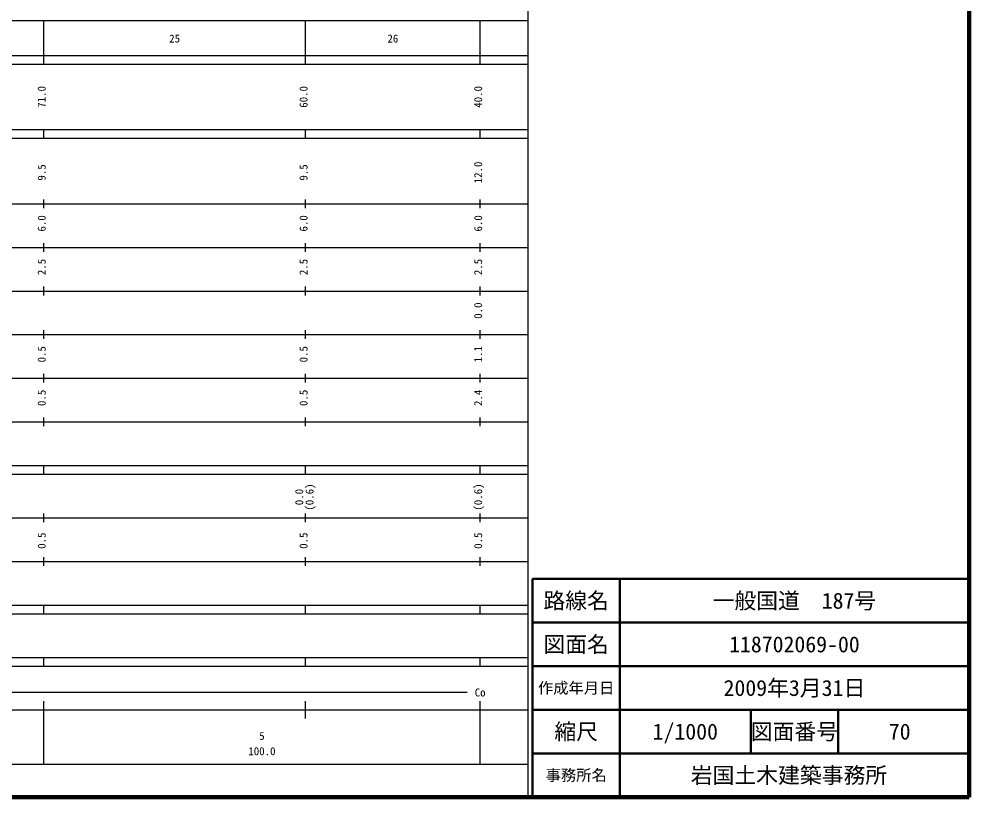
# Model space of a CAD drawing. Units: millimetres, scale not verified. Extents: x -17984 to 622016, y -204319 to 155681.
# Drawn here: x 404359 to 622016, y -204319 to -25962 of the extents above; entities that cross this region are included whole.
import ezdxf
from ezdxf.enums import TextEntityAlignment as Align

# ---------------------------------------------------------------- set-up
doc = ezdxf.new("R2010")
doc.units = ezdxf.units.MM
doc.header["$LTSCALE"] = 1000
for name, color, linetype, lineweight in [('M-TTL', 2, 'Continuous', 140), ('M-TTL-BAND', 7, 'Continuous', 25), ('M-TTL-FRAM', 2, 'Continuous', 50), ('M-TTL-LINE', 7, 'Continuous', 50)]:
    doc.layers.add(name, color=color, linetype=linetype, lineweight=lineweight)
doc.layers.add('M-TTL-TXT', color=7, linetype='Continuous')
doc.styles.add('ＭＳ ゴシック', font='')
doc.styles.get('ＭＳ ゴシック').set_extended_font_data('MS Gothic')

msp = doc.modelspace()

# ---------------------------------------------------------------- linework, layer by layer
at = {"layer": 'M-TTL'}
for p, q in [((622016, -204319), (622016, 155681)), ((-17984, -204319), (622016, -204319))]:
    msp.add_line(p, q, dxfattribs=at)
at = {"layer": 'M-TTL-BAND'}
for p, q in [((521016, -204319), (521016, 145681)), ((10016, -26319), (521016, -26319)), ((410016, -36319), (410016, -26319)), ((470016, -36319), (470016, -26319)), ((510016, -36319), (510016, -26319)), ((-17984, -34319), (521016, -34319)), ((-17984, -36319), (521016, -36319)), ((-17984, -51319), (521016, -51319)), ((410016, -53319), (410016, -51319)), ((470016, -53319), (470016, -51319)), ((510016, -53319), (510016, -51319)), ((-17984, -53319), (521016, -53319)), ((410016, -69319), (410016, -67319)), ((470016, -69319), (470016, -67319)), ((510016, -69319), (510016, -67319)), ((-17984, -68319), (521016, -68319)), ((-11984, -78319), (521016, -78319)), ((410016, -79319), (410016, -77319)), ((470016, -79319), (470016, -77319)), ((510016, -79319), (510016, -77319)), ((-5984, -88319), (521016, -88319)), ((410016, -89319), (410016, -87319)), ((470016, -89319), (470016, -87319)), ((510016, -89319), (510016, -87319)), ((410016, -99319), (410016, -97319)), ((470016, -99319), (470016, -97319)), ((510016, -99319), (510016, -97319)), ((-11984, -98319), (521016, -98319)), ((-5984, -108319), (521016, -108319)), ((410016, -109319), (410016, -107319)), ((470016, -109319), (470016, -107319)), ((510016, -109319), (510016, -107319)), ((410016, -119319), (410016, -117319)), ((470016, -119319), (470016, -117319)), ((510016, -119319), (510016, -117319)), ((-11984, -118319), (521016, -118319)), ((-17984, -128319), (521016, -128319)), ((410016, -130319), (410016, -128319)), ((470016, -130319), (470016, -128319)), ((510016, -130319), (510016, -128319)), ((-17984, -130319), (521016, -130319)), ((-8984, -140319), (521016, -140319)), ((410016, -141319), (410016, -139319)), ((470016, -141319), (470016, -139319)), ((510016, -141319), (510016, -139319)), ((410016, -151319), (410016, -149319)), ((470016, -151319), (470016, -149319)), ((510016, -151319), (510016, -149319)), ((-17984, -150319), (521016, -150319)), ((-17984, -160319), (521016, -160319)), ((410016, -162319), (410016, -160319)), ((470016, -162319), (470016, -160319)), ((510016, -162319), (510016, -160319)), ((-17984, -162319), (521016, -162319)), ((-17984, -172319), (521016, -172319)), ((410016, -174319), (410016, -172319)), ((470016, -174319), (470016, -172319)), ((510016, -174319), (510016, -172319)), ((-17984, -174319), (521016, -174319)), ((13016, -180319), (507016, -180319)), ((410016, -196819), (410016, -182319)), ((470016, -186319), (470016, -182319)), ((510016, -196819), (510016, -182319)), ((-17984, -184319), (521016, -184319)), ((10016, -196819), (521016, -196819))]:
    msp.add_line(p, q, dxfattribs=at)
at = {"layer": 'M-TTL-FRAM'}
for p, q in [((622016, -154319), (522016, -154319)), ((522016, -154319), (522016, -204319))]:
    msp.add_line(p, q, dxfattribs=at)
at = {"layer": 'M-TTL-LINE'}
for p, q in [((542016, -154319), (542016, -204319)), ((622016, -164319), (522016, -164319)), ((622016, -174319), (522016, -174319)), ((622016, -184319), (522016, -184319)), ((572016, -184319), (572016, -194319)), ((592016, -184319), (592016, -194319)), ((622016, -194319), (522016, -194319))]:
    msp.add_line(p, q, dxfattribs=at)

# ---------------------------------------------------------------- texts
at = {"layer": 'M-TTL-BAND', "style": 'ＭＳ ゴシック'}
for s, p in [('25', (440016, -31914)), ('26', (490016, -31914)), ('Co', (510016, -181819)), ('5', (460016, -191796)), ('100.0', (460016, -195286))]:
    msp.add_text(s, height=1833, dxfattribs=at).set_placement(p, align=Align.BOTTOM_CENTER)
for s, p in [('71.0', (411016, -43819)), ('60.0', (471016, -43819)), ('40.0', (511016, -43819)), ('9.5', (411016, -61145)), ('9.5', (471016, -61145)), ('12.0', (511016, -61145)), ('6.0', (411016, -72819)), ('6.0', (471016, -72819)), ('6.0', (511016, -72819)), ('2.5', (411016, -82819)), ('2.5', (471016, -82819)), ('2.5', (511016, -82819)), ('0.0', (511016, -92819)), ('0.5', (411016, -102819)), ('0.5', (471016, -102819)), ('1.1', (511016, -102819)), ('0.5', (411016, -112819)), ('0.5', (471016, -112819)), ('2.4', (511016, -112819)), ('0.0', (470016, -135555)), ('(0.6)', (472386, -135555)), ('(0.6)', (511016, -135555)), ('0.5', (411016, -145555)), ('0.5', (471016, -145555)), ('0.5', (511016, -145555))]:
    msp.add_text(s, height=1833, rotation=90, dxfattribs=at).set_placement(p, align=Align.BOTTOM_CENTER)
at = {"layer": 'M-TTL-TXT', "style": 'ＭＳ ゴシック'}
for s, height, p in [('路線名', 3666, (532016, -159319)), ('路線名', 3666, (532016, -159319)), ('一般国道\u3000187号', 3666, (582016, -159319)), ('図面名', 3666, (532016, -169319)), ('図面名', 3666, (532016, -169319)), ('118702069-00', 3666, (582016, -169319)), ('作成年月日', 2566, (532016, -179319)), ('作成年月日', 2566, (532016, -179319)), ('2009年3月31日', 3666, (582016, -179319)), ('縮尺', 3666, (532016, -189319)), ('縮尺', 3666, (532016, -189319)), ('図面番号', 3666, (582016, -189319)), ('図面番号', 3666, (582016, -189319)), ('1/1000', 3666, (557016, -189319)), ('70', 3666, (606141, -189319)), ('事務所名', 2566, (532016, -199319)), ('事務所名', 2566, (532016, -199319)), ('岩国土木建築事務所 ', 3666, (582016, -199319))]:
    msp.add_text(s, height=height, dxfattribs=at).set_placement(p, align=Align.MIDDLE_CENTER)

doc.saveas('drawing.dxf')
